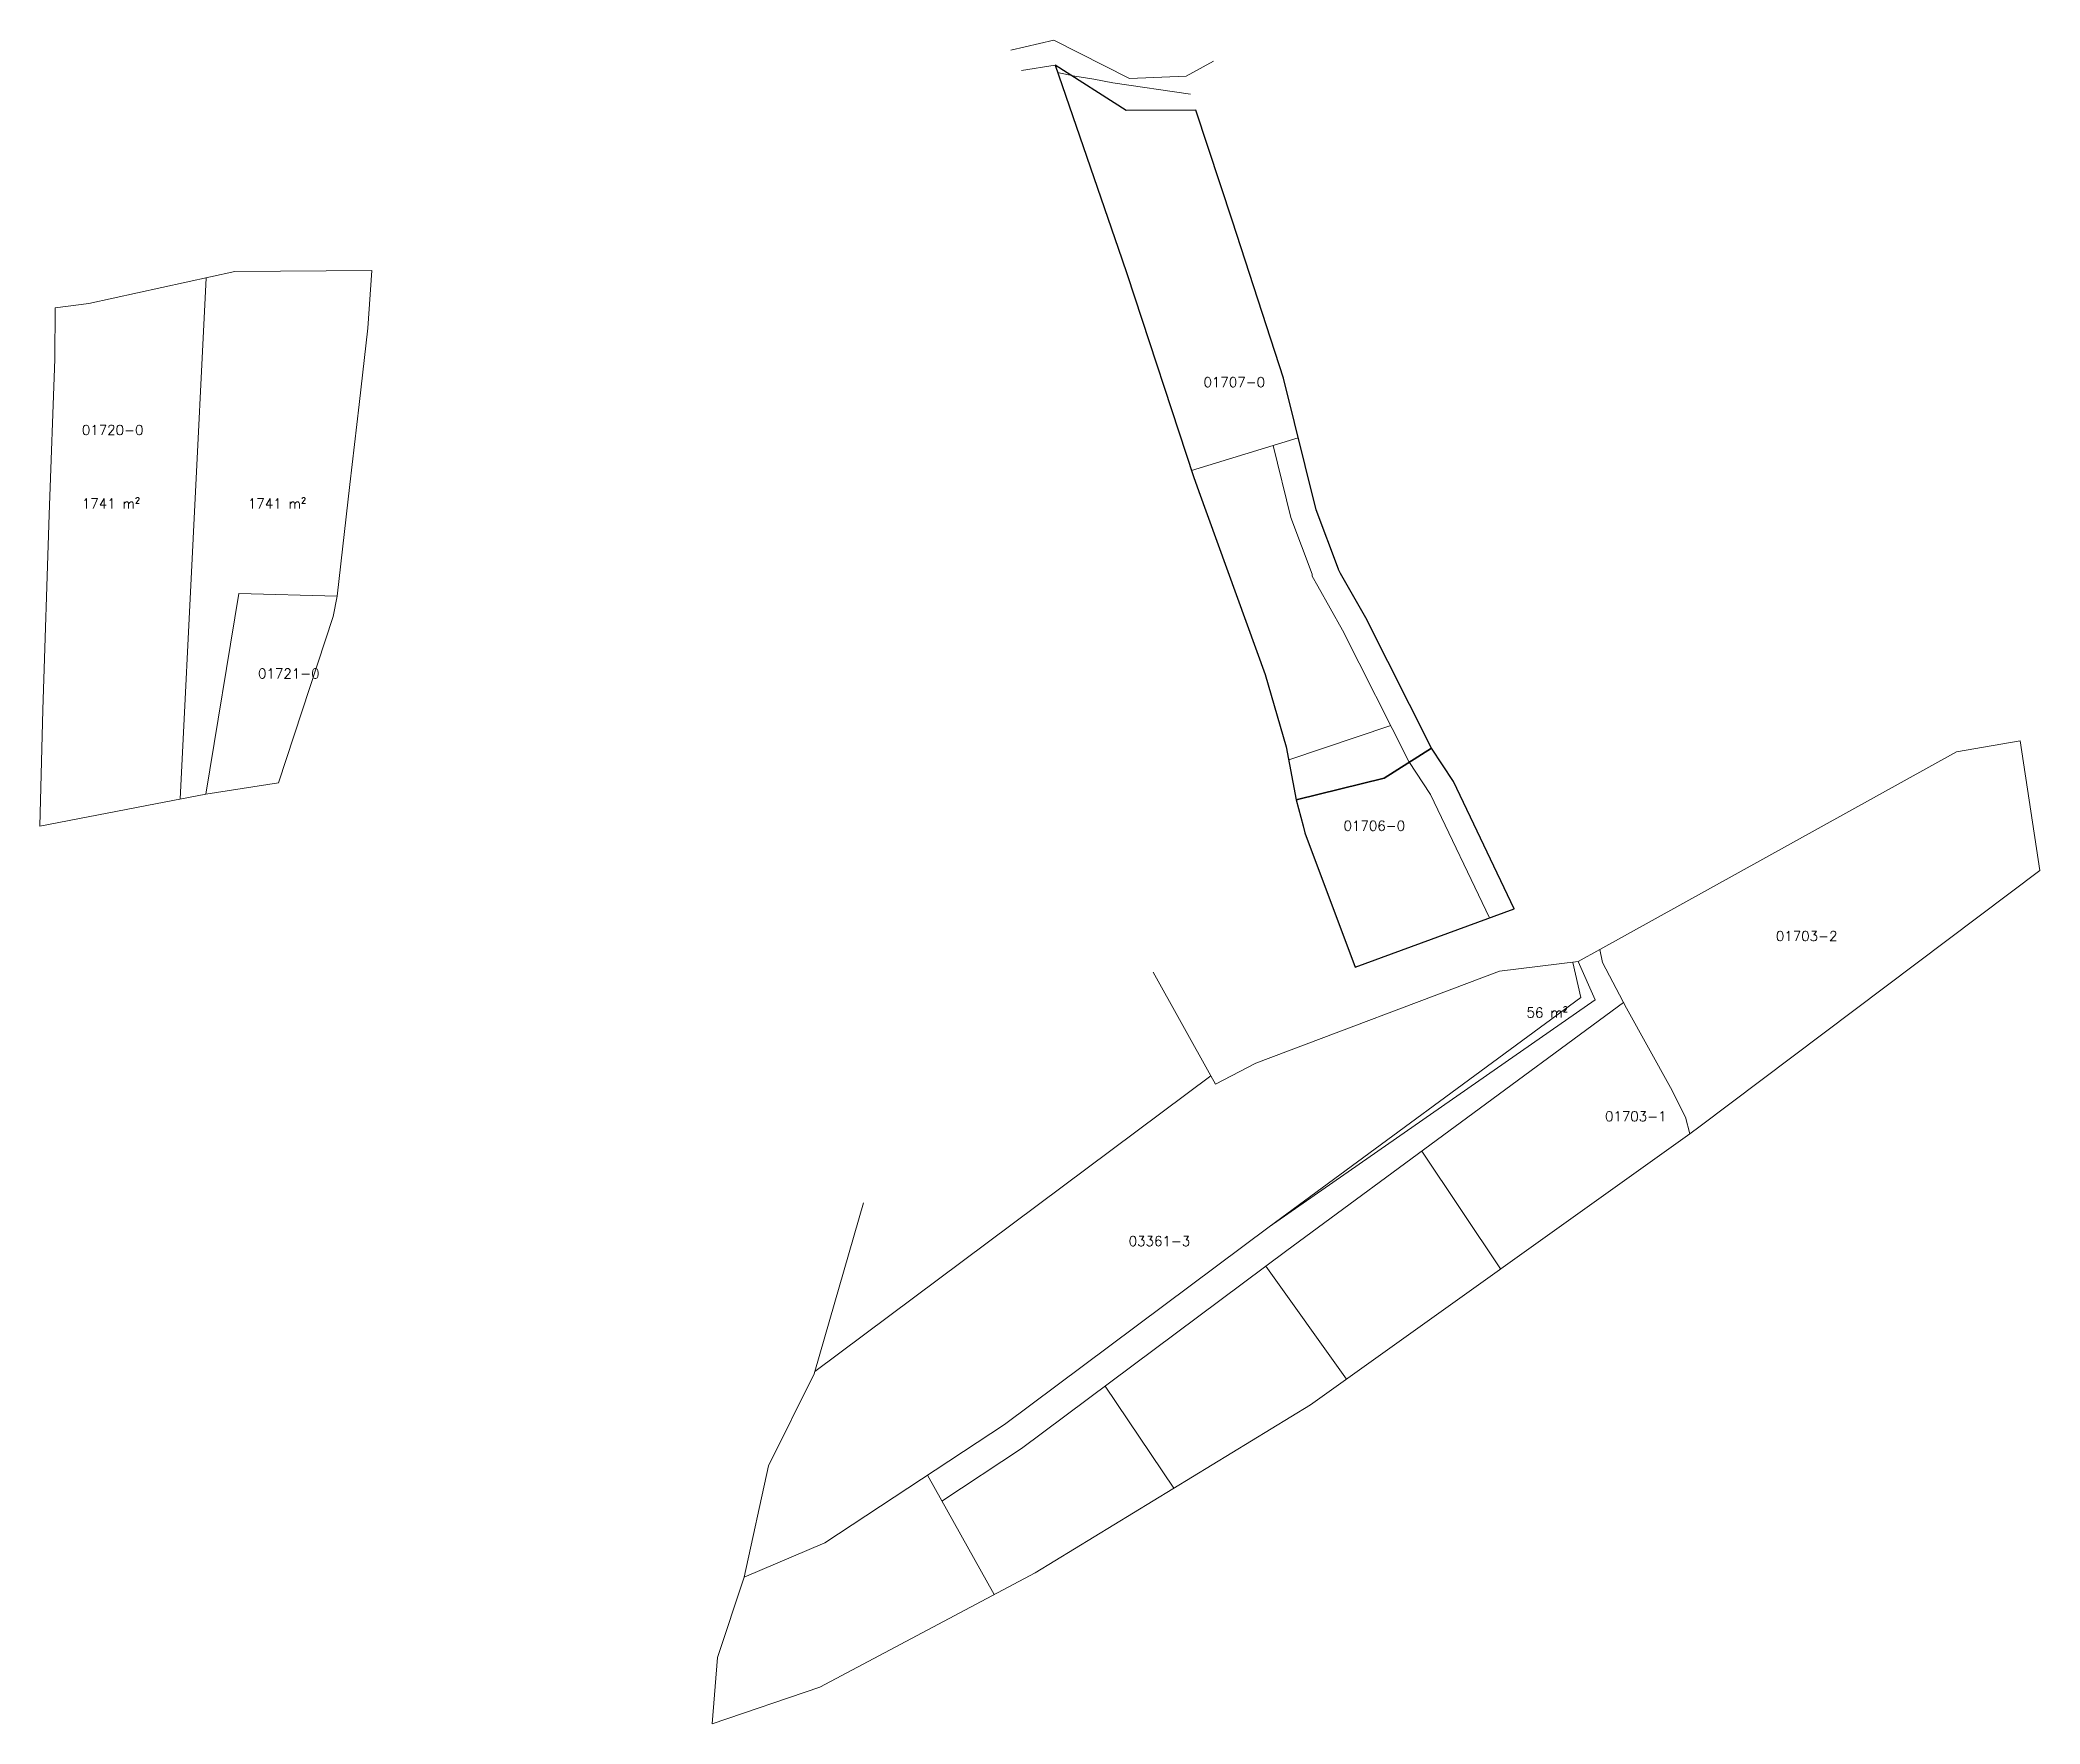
# Model space of a CAD drawing. Header units: metres. Extents: x 7514305 to 7515651, y 4686379 to 4686759.
# Drawn here: x 7514305.1 to 7514610.2, y 4686379 to 4686635.9 of the extents above.
import ezdxf

# ---------------------------------------------------------------- set-up
doc = ezdxf.new("R2010")
doc.units = ezdxf.units.M
for name, color, linetype, lineweight in [('muri', 32, 'Continuous', 0), ('Ndarjet', 1, 'Continuous', 0), ('Nr Parceles Baze', 7, 'Continuous', 0), ('Parcela Baze', 7, 'Continuous', 0), ('ParcelBoundaryLine', 7, 'Continuous', 0), ('ParcReNet_12', 4, 'Continuous', 0), ('Pikat Ndarjes garb', 1, 'Continuous', 0), ('sip', 1, 'Continuous', 0)]:
    doc.layers.add(name, color=color, linetype=linetype, lineweight=lineweight)
doc.styles.get("Standard").update_dxf_attribs({"font": 'simplex.shx'})

msp = doc.modelspace()

# ---------------------------------------------------------------- linework, layer by layer
at = {"layer": 'muri', "elevation": 587.57, "flags": 128}
msp.add_lwpolyline([(7514480.61, 4686627.64), (7514468.8, 4686629.37), (7514465.9, 4686629.92), (7514462.98, 4686630.38), (7514460.34, 4686630.94)], dxfattribs=at)
at = {"layer": 'Ndarjet', "flags": 128}
for points in [[(7514326.49, 4686520.09), (7514330.49, 4686599.65)], [(7514526.25, 4686501.99), (7514517.23, 4686520.81), (7514513.92, 4686525.85), (7514503.82, 4686545.87), (7514500.04, 4686552.58), (7514499.18, 4686554.09), (7514499.18, 4686554.43), (7514495.95, 4686563.07), (7514493.24, 4686574.04)], [(7514442.68, 4686413), (7514454.83, 4686421.01), (7514495.31, 4686451.2), (7514546.68, 4686489.04)], [(7514440.5, 4686416.95), (7514450.69, 4686398.72)]]:
    msp.add_lwpolyline(points, dxfattribs=at)
for points, elevation in [([(7514480.76, 4686570.24), (7514497.07, 4686575.21)], 589.51), ([(7514495.6, 4686526.1), (7514511.17, 4686531.32)], 590.69)]:
    msp.add_lwpolyline(points, dxfattribs=dict(at, elevation=elevation))
at = {"layer": 'Ndarjet', "color": 6, "elevation": 591.3, "flags": 128}
for points in [[(7514540.17, 4686489.84), (7514538.92, 4686495.19)], [(7514540.17, 4686489.84), (7514492.63, 4686454.82)]]:
    msp.add_lwpolyline(points, dxfattribs=at)
at = {"layer": 'Parcela Baze'}
for points in [[(7514459.97, 4686632.06), (7514470.82, 4686625.16)], [(7514470.15, 4686602.51), (7514459.97, 4686632.06)], [(7514470.82, 4686625.16), (7514481.42, 4686625.24)], [(7514481.42, 4686625.24), (7514487.05, 4686608.28)], [(7514487.05, 4686608.28), (7514494.83, 4686584.34)], [(7514470.15, 4686602.51), (7514470.97, 4686600.14)], [(7514312.57, 4686595.71), (7514334.83, 4686600.61)], [(7514334.83, 4686600.61), (7514355.74, 4686600.73)], [(7514355.74, 4686600.73), (7514355.14, 4686591.97)], [(7514470.97, 4686600.14), (7514481.06, 4686569.31)], [(7514307.46, 4686595.06), (7514312.57, 4686595.71)], [(7514307.38, 4686587.2), (7514307.46, 4686595.06)], [(7514355.14, 4686591.97), (7514353.82, 4686580.32)], [(7514306.55, 4686563.5), (7514307.38, 4686587.2)], [(7514494.83, 4686584.34), (7514499.77, 4686564.25)], [(7514353.82, 4686580.32), (7514352.39, 4686568.1)], [(7514352.39, 4686568.1), (7514350.46, 4686551.04)], [(7514481.89, 4686567.02), (7514492.01, 4686539.11)], [(7514305.58, 4686533.7), (7514306.55, 4686563.5)], [(7514499.77, 4686564.25), (7514503.18, 4686555.16)], [(7514503.52, 4686554.54), (7514507.35, 4686547.75)], [(7514335.44, 4686551.46), (7514330.44, 4686520.85)], [(7514335.44, 4686551.46), (7514330.44, 4686520.85)], [(7514350.46, 4686551.04), (7514335.44, 4686551.46)], [(7514350.46, 4686551.04), (7514335.44, 4686551.46)], [(7514350.46, 4686551.04), (7514349.86, 4686547.96)], [(7514349.86, 4686547.96), (7514341.52, 4686522.56)], [(7514507.35, 4686547.75), (7514517.39, 4686527.86)], [(7514492.01, 4686539.11), (7514495.23, 4686528.08)], [(7514305.13, 4686515.96), (7514305.58, 4686533.7)], [(7514597.45, 4686527.3), (7514607.17, 4686528.98)], [(7514607.17, 4686528.98), (7514610.2, 4686509.22)], [(7514495.23, 4686528.08), (7514496.74, 4686519.99)], [(7514517.39, 4686527.86), (7514510.19, 4686523.31)], [(7514520.72, 4686522.79), (7514517.39, 4686527.86)], [(7514543.08, 4686497.15), (7514597.45, 4686527.3)], [(7514341.52, 4686522.56), (7514330.44, 4686520.85)], [(7514510.19, 4686523.31), (7514496.74, 4686519.99)], [(7514530.02, 4686503.38), (7514520.72, 4686522.79)], [(7514322.76, 4686519.36), (7514305.13, 4686515.96)], [(7514330.44, 4686520.85), (7514322.76, 4686519.36)], [(7514496.74, 4686519.99), (7514497.79, 4686516.01)], [(7514498.06, 4686514.97), (7514505.72, 4686494.47)], [(7514610.2, 4686509.22), (7514558.38, 4686470.17)], [(7514505.72, 4686494.47), (7514530.02, 4686503.38)], [(7514539.75, 4686495.3), (7514527.74, 4686493.82)], [(7514539.75, 4686495.3), (7514543.08, 4686497.15)], [(7514542.37, 4686489.46), (7514539.75, 4686495.3)], [(7514543.46, 4686495.18), (7514543.08, 4686497.15)], [(7514547.13, 4686488.19), (7514543.46, 4686495.18)], [(7514492.63, 4686454.82), (7514542.37, 4686489.46)], [(7514553.86, 4686476.11), (7514547.13, 4686488.19)], [(7514556.11, 4686471.55), (7514553.86, 4686476.11)], [(7514556.78, 4686469.03), (7514556.11, 4686471.55)], [(7514498.92, 4686427.68), (7514556.78, 4686469.03)], [(7514558.38, 4686470.17), (7514556.78, 4686469.03)], [(7514452.25, 4686424.69), (7514492.63, 4686454.82)], [(7514456.93, 4686402.03), (7514498.92, 4686427.68)], [(7514424.83, 4686406.62), (7514452.25, 4686424.69)], [(7514412.55, 4686401.39), (7514424.83, 4686406.62)], [(7514408.48, 4686389.13), (7514412.55, 4686401.39)], [(7514424.06, 4686384.58), (7514456.93, 4686402.03)], [(7514407.64, 4686378.98), (7514408.48, 4686389.13)], [(7514407.64, 4686378.98), (7514424.06, 4686384.58)]]:
    msp.add_lwpolyline(points, dxfattribs=at)
at = {"layer": 'Parcela Baze', "lineweight": -3, "flags": 128}
for points in [[(7514487.05, 4686608.28), (7514481.42, 4686625.24), (7514470.82, 4686625.16), (7514459.97, 4686632.06), (7514470.15, 4686602.51), (7514470.97, 4686600.14), (7514481.06, 4686569.31), (7514481.89, 4686567.02), (7514492.01, 4686539.11), (7514495.23, 4686528.08), (7514496.74, 4686519.99), (7514510.19, 4686523.31), (7514517.39, 4686527.86), (7514507.35, 4686547.75), (7514503.52, 4686554.54), (7514503.18, 4686555.14), (7514503.18, 4686555.16), (7514499.77, 4686564.25), (7514494.83, 4686584.34)], [(7514520.72, 4686522.79), (7514517.39, 4686527.86), (7514510.19, 4686523.31), (7514496.74, 4686519.99), (7514497.79, 4686516.01), (7514498.06, 4686514.97), (7514505.72, 4686494.47), (7514530.02, 4686503.38)]]:
    msp.add_lwpolyline(points, close=True, dxfattribs=at)
at = {"layer": 'Parcela Baze', "flags": 128}
for points in [[(7514352.39, 4686568.1), (7514353.82, 4686580.32), (7514355.14, 4686591.97), (7514355.74, 4686600.73), (7514334.83, 4686600.61), (7514312.57, 4686595.71), (7514307.46, 4686595.06), (7514307.38, 4686587.2), (7514306.55, 4686563.5), (7514305.58, 4686533.7), (7514305.13, 4686515.96), (7514322.76, 4686519.36), (7514330.44, 4686520.85), (7514335.44, 4686551.46), (7514350.46, 4686551.04)], [(7514349.86, 4686547.96), (7514350.46, 4686551.04), (7514335.44, 4686551.46), (7514330.44, 4686520.85), (7514341.52, 4686522.56)], [(7514556.78, 4686469.03), (7514556.11, 4686471.55), (7514553.86, 4686476.11), (7514547.13, 4686488.19), (7514543.46, 4686495.18), (7514543.08, 4686497.15), (7514539.75, 4686495.3), (7514542.37, 4686489.46), (7514492.63, 4686454.82), (7514452.25, 4686424.69), (7514424.83, 4686406.62), (7514412.55, 4686401.39), (7514408.48, 4686389.13), (7514407.64, 4686378.98), (7514424.06, 4686384.58), (7514456.93, 4686402.03), (7514498.92, 4686427.68)]]:
    msp.add_lwpolyline(points, close=True, dxfattribs=at)
at = {"layer": 'ParcelBoundaryLine', "color": 5}
for points in [[(7514459.8, 4686635.92), (7514453.23, 4686634.35)], [(7514471.34, 4686630.07), (7514459.8, 4686635.92)], [(7514454.87, 4686631.28), (7514459.97, 4686632.06)], [(7514484.11, 4686632.69), (7514479.96, 4686630.38)], [(7514479.96, 4686630.38), (7514471.34, 4686630.07)], [(7514539.75, 4686495.3), (7514527.74, 4686493.82)], [(7514542.37, 4686489.46), (7514539.75, 4686495.3)], [(7514483.75, 4686477.87), (7514474.93, 4686493.71)], [(7514527.74, 4686493.82), (7514490.6, 4686479.82)], [(7514492.63, 4686454.82), (7514542.37, 4686489.46)], [(7514490.6, 4686479.82), (7514484.45, 4686476.62)], [(7514483.75, 4686477.87), (7514423.33, 4686432.78)], [(7514484.45, 4686476.62), (7514483.75, 4686477.87)], [(7514423.33, 4686432.78), (7514430.73, 4686458.52)], [(7514452.25, 4686424.69), (7514492.63, 4686454.82)], [(7514416.24, 4686418.37), (7514423.23, 4686432.41)], [(7514423.23, 4686432.41), (7514423.33, 4686432.78)], [(7514424.83, 4686406.62), (7514452.25, 4686424.69)], [(7514412.55, 4686401.39), (7514416.24, 4686418.37)], [(7514412.55, 4686401.39), (7514424.83, 4686406.62)], [(7514408.48, 4686389.13), (7514412.55, 4686401.39)]]:
    msp.add_lwpolyline(points, dxfattribs=at)
at = {"layer": 'ParcReNet_12', "flags": 128}
for points in [[(7514494.83, 4686584.34), (7514487.05, 4686608.28), (7514481.42, 4686625.24), (7514470.82, 4686625.16), (7514459.97, 4686632.06), (7514470.15, 4686602.51), (7514470.97, 4686600.14), (7514481.06, 4686569.31), (7514481.89, 4686567.02), (7514492.01, 4686539.11), (7514495.23, 4686528.08), (7514496.74, 4686519.99), (7514497.79, 4686516.01), (7514498.06, 4686514.97), (7514505.72, 4686494.47), (7514530.02, 4686503.38), (7514520.72, 4686522.79), (7514517.39, 4686527.86), (7514507.35, 4686547.75), (7514503.52, 4686554.54), (7514503.18, 4686555.14), (7514503.18, 4686555.16), (7514499.77, 4686564.25)], [(7514350.46, 4686551.04), (7514352.39, 4686568.1), (7514353.82, 4686580.32), (7514355.14, 4686591.97), (7514355.74, 4686600.73), (7514334.83, 4686600.61), (7514312.57, 4686595.71), (7514307.46, 4686595.06), (7514307.38, 4686587.2), (7514306.55, 4686563.5), (7514305.58, 4686533.7), (7514305.13, 4686515.96), (7514322.76, 4686519.36), (7514330.44, 4686520.85), (7514341.52, 4686522.56), (7514349.86, 4686547.96)]]:
    msp.add_lwpolyline(points, close=True, dxfattribs=at)
at = {"layer": 'Pikat Ndarjes garb', "flags": 128}
for points in [[(7514527.93, 4686448.41), (7514515.93, 4686466.39)], [(7514504.41, 4686431.6), (7514492.11, 4686448.82)], [(7514478.06, 4686414.94), (7514467.61, 4686430.54)]]:
    msp.add_lwpolyline(points, dxfattribs=at)

# ---------------------------------------------------------------- texts
at = {"layer": 'Nr Parceles Baze'}
for s, p in [('01707-0', (7514482.61, 4686582.97)), ('01720-0', (7514311.52, 4686575.67)), ('01721-0', (7514338.39, 4686538.51)), ('01706-0', (7514503.97, 4686515.28)), ('01703-2', (7514569.92, 4686498.45)), ('01703-1', (7514543.85, 4686470.95)), ('03361-3', (7514471.2, 4686451.91))]:
    msp.add_text(s, height=1.5, dxfattribs=at).set_placement(p)
at = {"layer": 'sip'}
for s, p in [('1741 m²', (7514311.52, 4686564.44)), ('1741 m²', (7514336.85, 4686564.44)), ('56 m²', (7514531.88, 4686486.78))]:
    msp.add_text(s, height=1.5, dxfattribs=at).set_placement(p)

doc.saveas('drawing.dxf')
